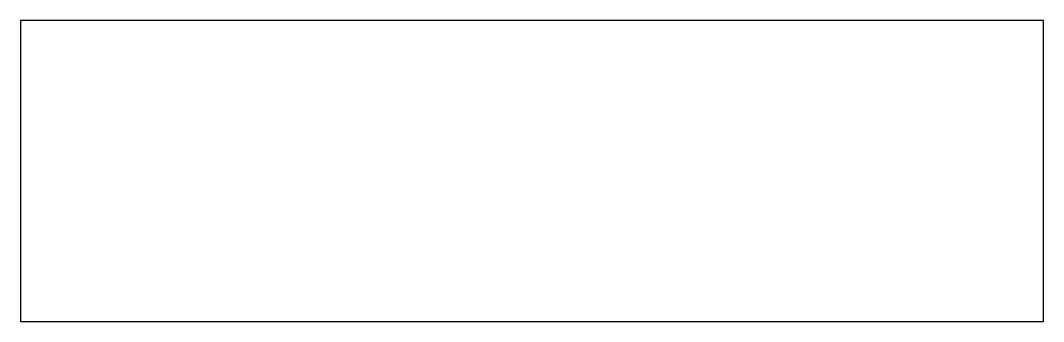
# Model space of a CAD drawing. Extents: x -34 to 34, y -65 to -45.
import ezdxf

# ---------------------------------------------------------------- set-up
doc = ezdxf.new("R2010")
doc.units = 0
doc.layers.get('0').update_dxf_attribs({"linetype": 'CONTINUOUS'})

msp = doc.modelspace()

# ---------------------------------------------------------------- linework, layer by layer
at = {"color": 7, "linetype": 'CONTINUOUS'}
for p, q in [((-34, -45), (-34, -65)), ((34, -45), (-34, -45)), ((34, -65), (34, -45)), ((-34, -65), (34, -65))]:
    msp.add_line(p, q, dxfattribs=at)

doc.saveas('drawing.dxf')
